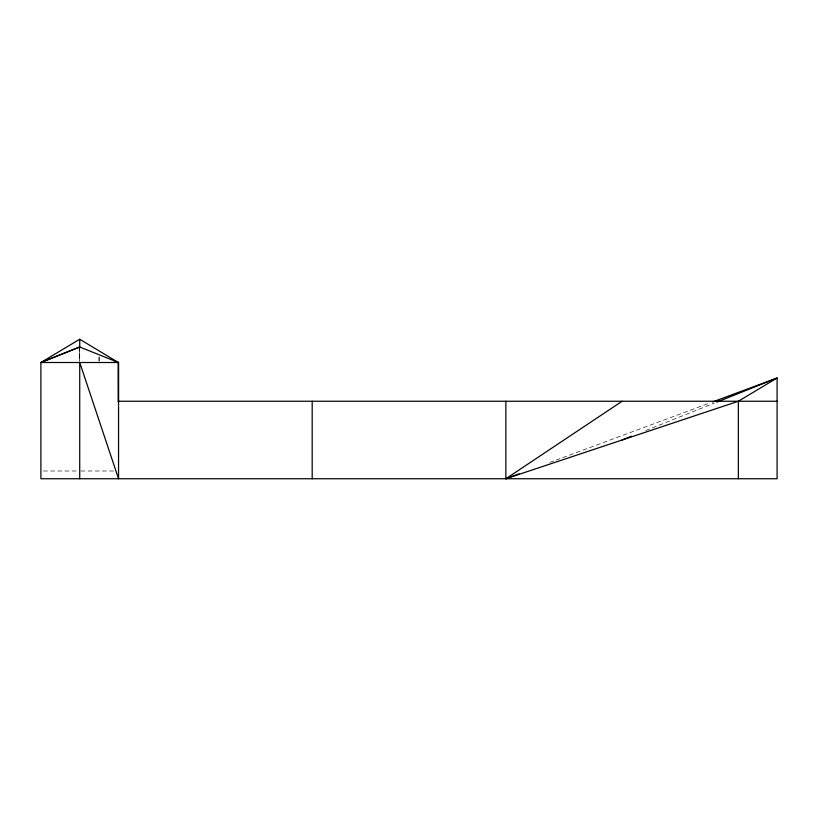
<?xml version="1.0" encoding="UTF-8"?>
<svg xmlns="http://www.w3.org/2000/svg" width="818" height="818" viewBox="0 0 818 818"><rect width="100%" height="100%" fill="white"/><g stroke="black" fill="none" stroke-linecap="round" stroke-linejoin="round"><path stroke-width="0.61" stroke-dasharray="4.09 3.07" d="M79.683 350.268L79.653 361.28L79.643 347.006M645.77 430.534L714.39 403.08M550.074 462.323L554.86 460.554M556.056 460.105L710.188 402.855M43.395 470.994L77.219 470.994M80.9 470.994L113.528 470.994M99.142 356.965L99.142 361.392M99.019 356.965L99.019 361.392M79.724 347.006L79.724 361.311"/><path stroke-width="1.23" d="M622.109 401.249L505.872 478.745L505.872 401.249M712.58 401.965L777.1 377.998L777.1 478.745L40.9 478.745L40.9 362.507L79.724 339.255L118.395 362.507L118.446 402.067M519.011 473.867L505.872 478.745L738.357 401.249L777.1 377.998L716.762 402.139M79.724 478.745L79.724 362.507L118.549 478.745L118.549 362.507L40.9 362.507L79.643 347.006M40.9 362.507L79.724 347.006L118.549 362.507M622.109 440.002L631.578 436.209M118.395 401.249L777.1 401.249M113.835 360.677L118.395 362.507L118.395 402.098M738.357 401.249L738.357 478.745M312.19 401.249L312.19 478.745M79.724 339.255L79.724 347.824"/></g></svg>
